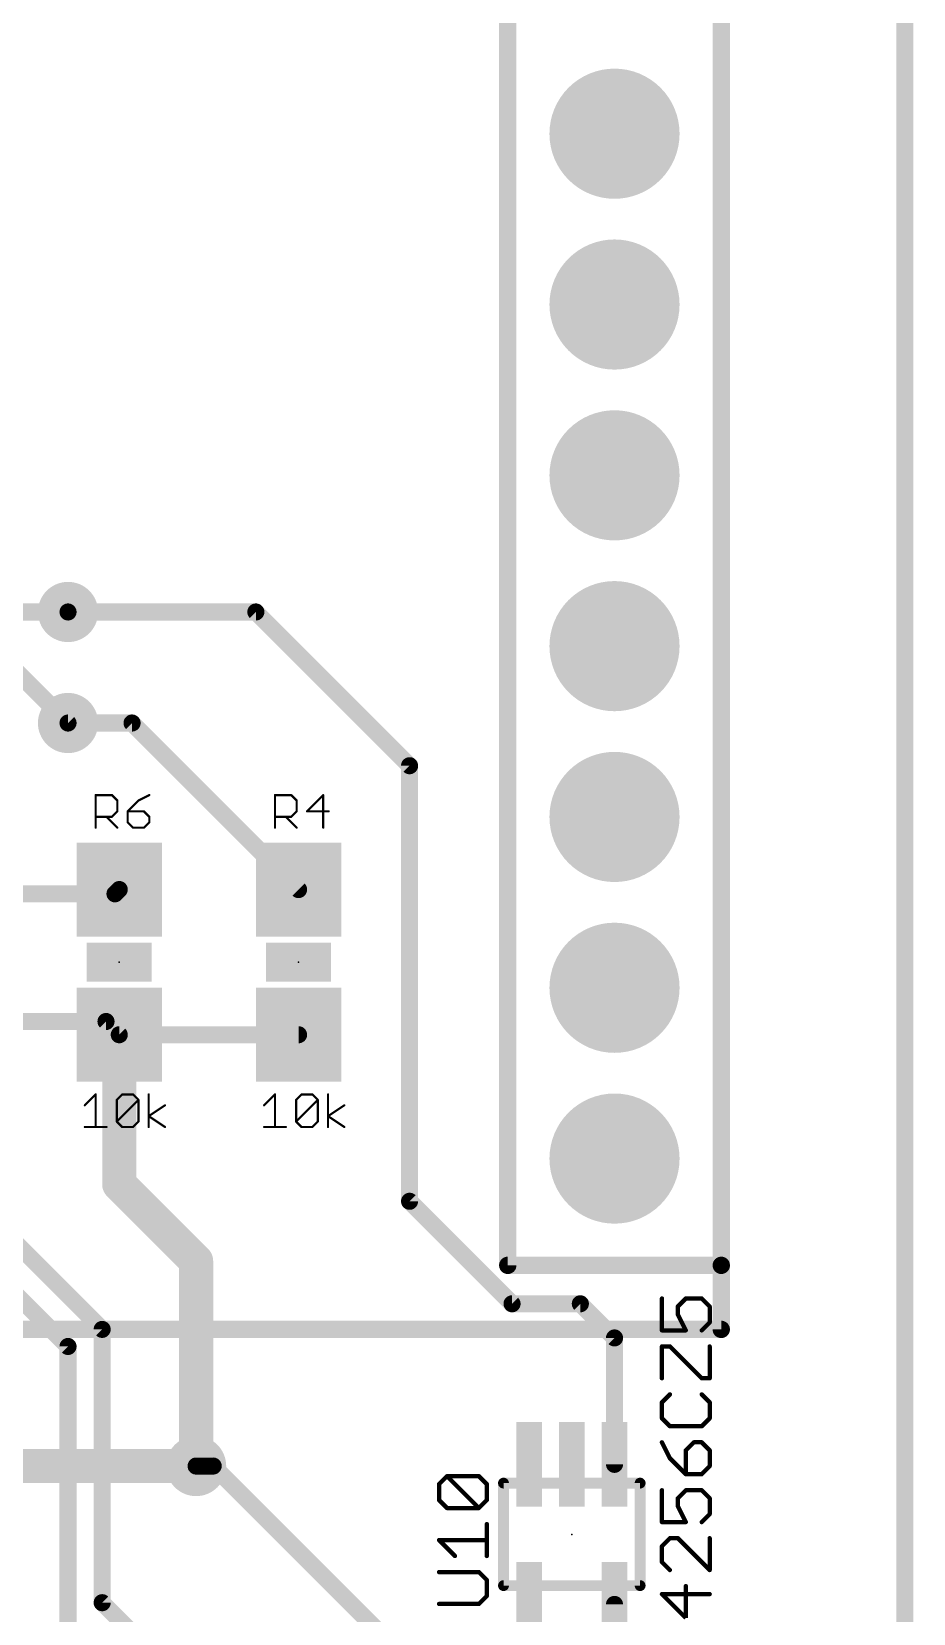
# Model space of a CAD drawing. Extents: x -0.4 to 70.1, y -0.1 to 70.1.
# Drawn here: x 59.77 to 70.1, y 26.78 to 45.3 of the extents above; entities that cross this region are included whole.
import ezdxf

# ---------------------------------------------------------------- set-up
doc = ezdxf.new("R2010")
doc.units = 0
for name, color, linetype in [('1', 22, 'CONTINUOUS'), ('16', 175, 'CONTINUOUS'), ('17', 82, 'CONTINUOUS'), ('18', 82, 'CONTINUOUS'), ('20', 7, 'CONTINUOUS'), ('21', 253, 'CONTINUOUS'), ('23', 7, 'CONTINUOUS'), ('25', 253, 'CONTINUOUS'), ('27', 253, 'CONTINUOUS')]:
    doc.layers.add(name, color=color, linetype=linetype)

# ---------------------------------------------------------------- blocks, each defined once
blk = doc.blocks.new('RECT')
blk.add_solid([(-0.5, -0.5), (0.5, -0.5), (-0.5, 0.5), (0.5, 0.5)])
blk = doc.blocks.new('ROUNDP')
at = {"const_width": 0.5}
blk.add_lwpolyline([(0, -0.25, 1), (0, 0.25, 1), (0, -0.25)], format="xyb", dxfattribs=at)
blk = doc.blocks.new('ROUNDV')
at = {"const_width": 0.5}
blk.add_lwpolyline([(0, -0.25, 1), (0, 0.25, 1), (0, -0.25)], format="xyb", dxfattribs=at)

msp = doc.modelspace()

# ---------------------------------------------------------------- linework, layer by layer
at = {"layer": '1'}
for points, const_width in [([(70, 70), (70, 0)], 0.2), ([(60.2, 38.5), (62.4, 38.5)], 0.2), ([(62.4, 38.5), (64.2, 36.7)], 0.2), ([(60.2, 37.2), (60.95, 37.2)], 0.2), ([(60.95, 37.2), (62.9, 35.25)], 0.2), ([(64.2, 36.7), (64.2, 31.6)], 0.2), ([(59.6, 35.2), (60.75, 35.2)], 0.2), ([(60.75, 35.2), (60.8, 35.25)], 0.2), ([(58.0638, 33.705), (60.645, 33.705)], 0.2), ([(60.645, 33.705), (60.8, 33.55)], 0.2), ([(60.8, 31.8), (60.8, 33.55)], 0.4), ([(60.8, 33.55), (62.9, 33.55)], 0.2), ([(61.7, 30.9), (60.8, 31.8)], 0.4), ([(64.2, 31.6), (65.4, 30.4)], 0.2), ([(60.6, 30.1), (59.6, 31.1)], 0.2), ([(61.7, 28.5), (61.7, 30.9)], 0.4), ([(59.6, 30.5), (60.2, 29.9)], 0.2), ([(65.4, 30.4), (66.2, 30.4)], 0.2), ([(66.2, 30.4), (66.6, 30)], 0.2), ([(60.6, 26.9), (60.6, 30.1)], 0.2), ([(66.6, 30), (66.6, 28.52)], 0.2), ([(60.2, 29.9), (60.2, 26.65)], 0.2), ([(61.9, 28.5), (61.7, 28.5)], 0.2), ([(65.2, 25.2), (61.9, 28.5)], 0.2), ([(66.45, 21.05), (60.6, 26.9)], 0.2), ([(66.6, 25.55), (66.6, 26.88)], 0.2)]:
    msp.add_lwpolyline(points, dxfattribs=dict(at, const_width=const_width))
for points, const_width in [([(60.2, 38.55, 1), (60.2, 38.45)], 0.1), ([(62.4354, 38.5354, 1), (62.3646, 38.4646)], 0.1), ([(62.4, 38.45, 1), (62.4, 38.55)], 0.1), ([(60.2, 37.25, 1), (60.2, 37.15)], 0.1), ([(60.9854, 37.2354, 1), (60.9146, 37.1646)], 0.1), ([(60.95, 37.15, 1), (60.95, 37.25)], 0.1), ([(64.25, 36.7, 1), (64.15, 36.7)], 0.1), ([(64.1646, 36.6646, 1), (64.2354, 36.7354)], 0.1), ([(60.7146, 35.2354, 1), (60.7854, 35.1646)], 0.1), ([(60.75, 35.15, 1), (60.75, 35.25)], 0.1), ([(60.8354, 35.2146, 1), (60.7646, 35.2854)], 0.1), ([(62.8646, 35.2146, 1), (62.9354, 35.2854)], 0.1), ([(60.6804, 33.7404, 1), (60.6096, 33.6696)], 0.1), ([(60.645, 33.655, 1), (60.645, 33.755)], 0.1), ([(60.9, 33.55, 1), (60.7, 33.55)], 0.2), ([(60.8, 33.6, 1), (60.8, 33.5)], 0.1), ([(60.7646, 33.5146, 1), (60.8354, 33.5854)], 0.1), ([(62.9, 33.5, 1), (62.9, 33.6)], 0.1), ([(60.8707, 31.8707, 1), (60.7293, 31.7293)], 0.2), ([(60.7, 31.8, 1), (60.9, 31.8)], 0.2), ([(64.2354, 31.6354, 1), (64.1646, 31.5646)], 0.1), ([(64.15, 31.6, 1), (64.25, 31.6)], 0.1), ([(61.8, 30.9, 1), (61.6, 30.9)], 0.2), ([(61.6293, 30.8293, 1), (61.7707, 30.9707)], 0.2), ([(65.4, 30.45, 1), (65.4, 30.35)], 0.1), ([(65.3646, 30.3646, 1), (65.4354, 30.4354)], 0.1), ([(66.2354, 30.4354, 1), (66.1646, 30.3646)], 0.1), ([(66.2, 30.35, 1), (66.2, 30.45)], 0.1), ([(60.65, 30.1, 1), (60.55, 30.1)], 0.1), ([(60.5646, 30.0646, 1), (60.6354, 30.1354)], 0.1), ([(66.65, 30, 1), (66.55, 30)], 0.1), ([(66.5646, 29.9646, 1), (66.6354, 30.0354)], 0.1), ([(60.25, 29.9, 1), (60.15, 29.9)], 0.1), ([(60.1646, 29.8646, 1), (60.2354, 29.9354)], 0.1), ([(61.6, 28.5, 1), (61.8, 28.5)], 0.2), ([(61.7, 28.55, 1), (61.7, 28.45)], 0.1), ([(61.9354, 28.5354, 1), (61.8646, 28.4646)], 0.1), ([(61.9, 28.45, 1), (61.9, 28.55)], 0.1), ([(66.55, 28.52, 1), (66.65, 28.52)], 0.1), ([(60.6354, 26.9354, 1), (60.5646, 26.8646)], 0.1), ([(60.55, 26.9, 1), (60.65, 26.9)], 0.1), ([(66.65, 26.88, 1), (66.55, 26.88)], 0.1)]:
    msp.add_lwpolyline(points, format="xyb", dxfattribs=dict(at, const_width=const_width))
at = {"layer": '16'}
for points, const_width in [([(70, 70), (70, 0)], 0.2), ([(51.3, 38.5), (60.2, 38.5)], 0.2), ([(59.3, 38.1), (60.2, 37.2)], 0.2), ([(59.2, 28.5), (61.7, 28.5)], 0.4)]:
    msp.add_lwpolyline(points, dxfattribs=dict(at, const_width=const_width))
for points, const_width in [([(60.2, 38.45, 1), (60.2, 38.55)], 0.1), ([(60.1646, 37.1646, 1), (60.2354, 37.2354)], 0.1), ([(61.7, 28.4, 1), (61.7, 28.6)], 0.2)]:
    msp.add_lwpolyline(points, format="xyb", dxfattribs=dict(at, const_width=const_width))
at = {"layer": '20', "const_width": 0.2}
msp.add_lwpolyline([(70, 0), (70, 70)], dxfattribs=at)
at = {"layer": '21'}
for points, const_width in [([(65.35, 51.35), (65.35, 30.85)], 0.2032), ([(67.85, 51.35), (67.85, 30.85)], 0.2032), ([(67.85, 30.85), (65.35, 30.85)], 0.2032), ([(67.85, 30.85), (67.85, 30.1)], 0.2032), ([(43.35, 30.1), (67.85, 30.1)], 0.2032), ([(66.9, 28.3), (65.3, 28.3)], 0.127), ([(65.3, 28.3), (65.3, 27.1)], 0.127), ([(66.9, 27.1), (66.9, 28.3)], 0.127), ([(65.3, 27.1), (66.9, 27.1)], 0.127)]:
    msp.add_lwpolyline(points, dxfattribs=dict(at, const_width=const_width))
for points, const_width in [([(65.35, 30.9008, 1), (65.35, 30.7992)], 0.1016), ([(67.9008, 30.85, 1), (67.7992, 30.85)], 0.1016), ([(67.85, 30.7992, 1), (67.85, 30.9008)], 0.1016), ([(65.2992, 30.85, 1), (65.4008, 30.85)], 0.1016), ([(67.7992, 30.85, 1), (67.9008, 30.85)], 0.1016), ([(67.85, 30.0492, 1), (67.85, 30.1508)], 0.1016), ([(67.7992, 30.1, 1), (67.9008, 30.1)], 0.1016), ([(65.3317, 28.3, 1), (65.2682, 28.3)], 0.0635), ([(65.3, 28.3317, 1), (65.3, 28.2683)], 0.0635), ([(66.9318, 28.3, 1), (66.8683, 28.3)], 0.0635), ([(66.9, 28.2683, 1), (66.9, 28.3317)], 0.0635), ([(65.2682, 27.1, 1), (65.3317, 27.1)], 0.0635), ([(65.3, 27.1318, 1), (65.3, 27.0683)], 0.0635), ([(66.8683, 27.1, 1), (66.9318, 27.1)], 0.0635), ([(66.9, 27.0683, 1), (66.9, 27.1318)], 0.0635)]:
    msp.add_lwpolyline(points, format="xyb", dxfattribs=dict(at, const_width=const_width))
at = {"layer": '23'}
for p in [(60.8, 34.4), (62.9, 34.4), (66.1, 27.7)]:
    msp.add_point(p, dxfattribs=at)
at = {"layer": '25'}
for points, const_width in [([(60.5237, 35.9747), (60.5237, 36.356)], 0.0254), ([(60.5237, 36.356), (60.7144, 36.356)], 0.0254), ([(60.7144, 36.356), (60.7779, 36.2925)], 0.0254), ([(60.7779, 36.2925), (60.7779, 36.1654)], 0.0254), ([(61.025, 36.2925), (60.8979, 36.1654)], 0.0254), ([(61.1521, 36.356), (61.025, 36.2925)], 0.0254), ([(62.6237, 35.9747), (62.6237, 36.356)], 0.0254), ([(62.6237, 36.356), (62.8144, 36.356)], 0.0254), ([(62.8144, 36.356), (62.8779, 36.2925)], 0.0254), ([(62.8779, 36.2925), (62.8779, 36.1654)], 0.0254), ([(63.1886, 36.356), (62.9979, 36.1654)], 0.0254), ([(63.1886, 35.9747), (63.1886, 36.356)], 0.0254), ([(60.7144, 36.1018), (60.5237, 36.1018)], 0.0254), ([(60.6508, 36.1018), (60.7779, 35.9747)], 0.0254), ([(60.7779, 36.1654), (60.7144, 36.1018)], 0.0254), ([(60.8979, 36.1654), (60.8979, 36.0383)], 0.0254), ([(61.0886, 36.1654), (60.8979, 36.1654)], 0.0254), ([(61.1521, 36.1018), (61.0886, 36.1654)], 0.0254), ([(61.1521, 36.0383), (61.1521, 36.1018)], 0.0254), ([(62.8144, 36.1018), (62.6237, 36.1018)], 0.0254), ([(62.7508, 36.1018), (62.8779, 35.9747)], 0.0254), ([(62.8779, 36.1654), (62.8144, 36.1018)], 0.0254), ([(62.9979, 36.1654), (63.2521, 36.1654)], 0.0254), ([(60.8979, 36.0383), (60.9615, 35.9747)], 0.0254), ([(60.9615, 35.9747), (61.0886, 35.9747)], 0.0254), ([(61.0886, 35.9747), (61.1521, 36.0383)], 0.0254), ([(64.5453, 28.2877), (64.6385, 28.3809)], 0.0508), ([(64.6385, 28.3809), (65.0114, 28.3809)], 0.0508), ([(65.0114, 28.008), (64.6385, 28.3809)], 0.0508), ([(65.0114, 28.3809), (65.1046, 28.2877)], 0.0508), ([(64.5453, 28.1012), (64.5453, 28.2877)], 0.0508), ([(65.1046, 28.2877), (65.1046, 28.1012)], 0.0508), ([(64.6385, 28.008), (64.5453, 28.1012)], 0.0508), ([(65.0114, 28.008), (64.6385, 28.008)], 0.0508), ([(65.1046, 28.1012), (65.0114, 28.008)], 0.0508), ([(65.1046, 27.4467), (65.1046, 27.8196)], 0.0508), ([(64.7318, 27.4467), (64.5453, 27.6331)], 0.0508), ([(64.5453, 27.6331), (65.1046, 27.6331)], 0.0508), ([(65.0114, 27.2583), (64.5453, 27.2583)], 0.0508), ([(65.1046, 27.165), (65.0114, 27.2583)], 0.0508), ([(65.1046, 26.9786), (65.1046, 27.165)], 0.0508), ([(64.5453, 26.8854), (65.0114, 26.8854)], 0.0508), ([(65.0114, 26.8854), (65.1046, 26.9786)], 0.0508)]:
    msp.add_lwpolyline(points, dxfattribs=dict(at, const_width=const_width))
for points, const_width in [([(60.5237, 36.3624, 1), (60.5237, 36.3497)], 0.0127), ([(60.5301, 36.356, 1), (60.5174, 36.356)], 0.0127), ([(60.7189, 36.3605, 1), (60.7099, 36.3515)], 0.0127), ([(60.7144, 36.3497, 1), (60.7144, 36.3624)], 0.0127), ([(60.7843, 36.2925, 1), (60.7716, 36.2925)], 0.0127), ([(60.7734, 36.288, 1), (60.7824, 36.297)], 0.0127), ([(61.0222, 36.2981, 1), (61.0279, 36.2868)], 0.0127), ([(61.0295, 36.288, 1), (61.0205, 36.297)], 0.0127), ([(61.155, 36.3503, 1), (61.1493, 36.3617)], 0.0127), ([(62.6237, 36.3624, 1), (62.6237, 36.3497)], 0.0127), ([(62.63, 36.356, 1), (62.6174, 36.356)], 0.0127), ([(62.8189, 36.3605, 1), (62.8099, 36.3515)], 0.0127), ([(62.8144, 36.3497, 1), (62.8144, 36.3624)], 0.0127), ([(62.8843, 36.2925, 1), (62.8716, 36.2925)], 0.0127), ([(62.8734, 36.288, 1), (62.8824, 36.297)], 0.0127), ([(63.1949, 36.356, 1), (63.1822, 36.356)], 0.0127), ([(63.1931, 36.3515, 1), (63.1841, 36.3605)], 0.0127), ([(60.5237, 36.1082, 1), (60.5237, 36.0955)], 0.0127), ([(60.6553, 36.1063, 1), (60.6463, 36.0973)], 0.0127), ([(60.7144, 36.0955, 1), (60.7144, 36.1082)], 0.0127), ([(60.7716, 36.1654, 1), (60.7843, 36.1654)], 0.0127), ([(60.7824, 36.1609, 1), (60.7734, 36.1699)], 0.0127), ([(60.9043, 36.1654, 1), (60.8916, 36.1654)], 0.0127), ([(60.8979, 36.1717, 1), (60.8979, 36.159)], 0.0127), ([(60.8934, 36.1699, 1), (60.9024, 36.1609)], 0.0127), ([(61.0931, 36.1699, 1), (61.0841, 36.1609)], 0.0127), ([(61.0886, 36.159, 1), (61.0886, 36.1717)], 0.0127), ([(61.1585, 36.1018, 1), (61.1458, 36.1018)], 0.0127), ([(62.6237, 36.1082, 1), (62.6237, 36.0955)], 0.0127), ([(62.7553, 36.1063, 1), (62.7463, 36.0973)], 0.0127), ([(62.8144, 36.0955, 1), (62.8144, 36.1082)], 0.0127), ([(62.8716, 36.1654, 1), (62.8843, 36.1654)], 0.0127), ([(62.8824, 36.1609, 1), (62.8734, 36.1699)], 0.0127), ([(62.9979, 36.1717, 1), (62.9979, 36.159)], 0.0127), ([(62.9934, 36.1699, 1), (63.0024, 36.1609)], 0.0127), ([(63.2521, 36.159, 1), (63.2521, 36.1717)], 0.0127), ([(60.5174, 35.9747, 1), (60.5301, 35.9747)], 0.0127), ([(60.7099, 36.1063, 1), (60.7189, 36.0973)], 0.0127), ([(60.7734, 35.9702, 1), (60.7824, 35.9792)], 0.0127), ([(60.9024, 36.0427, 1), (60.8934, 36.0338)], 0.0127), ([(60.8916, 36.0383, 1), (60.9043, 36.0383)], 0.0127), ([(60.9615, 35.981, 1), (60.9615, 35.9684)], 0.0127), ([(60.957, 35.9702, 1), (60.9659, 35.9792)], 0.0127), ([(61.0841, 35.9792, 1), (61.0931, 35.9702)], 0.0127), ([(61.0886, 35.9684, 1), (61.0886, 35.981)], 0.0127), ([(61.1458, 36.0383, 1), (61.1585, 36.0383)], 0.0127), ([(61.1476, 36.0973, 1), (61.1566, 36.1063)], 0.0127), ([(61.1566, 36.0338, 1), (61.1476, 36.0427)], 0.0127), ([(62.6174, 35.9747, 1), (62.63, 35.9747)], 0.0127), ([(62.8099, 36.1063, 1), (62.8189, 36.0973)], 0.0127), ([(62.8734, 35.9702, 1), (62.8824, 35.9792)], 0.0127), ([(63.1822, 35.9747, 1), (63.1949, 35.9747)], 0.0127), ([(64.6385, 28.3936, 1), (64.6385, 28.3682)], 0.0254), ([(64.6475, 28.3898, 1), (64.6296, 28.3719)], 0.0254), ([(64.6475, 28.3719, 1), (64.6296, 28.3898)], 0.0254), ([(65.0204, 28.3898, 1), (65.0024, 28.3719)], 0.0254), ([(65.0114, 28.3682, 1), (65.0114, 28.3936)], 0.0254), ([(64.558, 28.2877, 1), (64.5326, 28.2877)], 0.0254), ([(64.5363, 28.2966, 1), (64.5543, 28.2787)], 0.0254), ([(65.1173, 28.2877, 1), (65.0919, 28.2877)], 0.0254), ([(65.0956, 28.2787, 1), (65.1136, 28.2966)], 0.0254), ([(64.5543, 28.1102, 1), (64.5363, 28.0923)], 0.0254), ([(64.5326, 28.1012, 1), (64.558, 28.1012)], 0.0254), ([(64.6385, 28.0207, 1), (64.6385, 27.9953)], 0.0254), ([(64.6296, 27.999, 1), (64.6475, 28.017)], 0.0254), ([(65.0024, 28.017, 1), (65.0204, 27.999)], 0.0254), ([(65.0024, 27.999, 1), (65.0204, 28.017)], 0.0254), ([(65.0114, 27.9953, 1), (65.0114, 28.0207)], 0.0254), ([(65.0919, 28.1012, 1), (65.1173, 28.1012)], 0.0254), ([(65.1136, 28.0923, 1), (65.0956, 28.1102)], 0.0254), ([(65.1173, 27.8196, 1), (65.0919, 27.8196)], 0.0254), ([(64.5543, 27.6421, 1), (64.5363, 27.6242)], 0.0254), ([(64.5453, 27.6458, 1), (64.5453, 27.6204)], 0.0254), ([(65.1046, 27.6204, 1), (65.1046, 27.6458)], 0.0254), ([(64.7228, 27.4377, 1), (64.7407, 27.4557)], 0.0254), ([(65.0919, 27.4467, 1), (65.1173, 27.4467)], 0.0254), ([(64.5453, 27.2709, 1), (64.5453, 27.2456)], 0.0254), ([(65.0204, 27.2672, 1), (65.0024, 27.2493)], 0.0254), ([(65.0114, 27.2456, 1), (65.0114, 27.2709)], 0.0254), ([(65.1173, 27.165, 1), (65.0919, 27.165)], 0.0254), ([(65.0956, 27.1561, 1), (65.1136, 27.174)], 0.0254), ([(64.5453, 26.8981, 1), (64.5453, 26.8727)], 0.0254), ([(65.0024, 26.8944, 1), (65.0204, 26.8764)], 0.0254), ([(65.0114, 26.8727, 1), (65.0114, 26.8981)], 0.0254), ([(65.0919, 26.9786, 1), (65.1173, 26.9786)], 0.0254), ([(65.1136, 26.9696, 1), (65.0956, 26.9876)], 0.0254)]:
    msp.add_lwpolyline(points, format="xyb", dxfattribs=dict(at, const_width=const_width))
at = {"layer": '27'}
for points, const_width in [([(60.3967, 32.7239), (60.5238, 32.851)], 0.0254), ([(60.5238, 32.851), (60.5238, 32.4697)], 0.0254), ([(60.7709, 32.7875), (60.8345, 32.851)], 0.0254), ([(60.7709, 32.5333), (60.7709, 32.7875)], 0.0254), ([(60.7709, 32.5333), (61.0251, 32.7875)], 0.0254), ([(60.8345, 32.851), (60.9616, 32.851)], 0.0254), ([(60.9616, 32.851), (61.0251, 32.7875)], 0.0254), ([(61.0251, 32.7875), (61.0251, 32.5333)], 0.0254), ([(61.1451, 32.4697), (61.1451, 32.851)], 0.0254), ([(62.4967, 32.7239), (62.6238, 32.851)], 0.0254), ([(62.6238, 32.851), (62.6238, 32.4697)], 0.0254), ([(62.8709, 32.7875), (62.9345, 32.851)], 0.0254), ([(62.8709, 32.5333), (62.8709, 32.7875)], 0.0254), ([(62.8709, 32.5333), (63.1251, 32.7875)], 0.0254), ([(62.9345, 32.851), (63.0616, 32.851)], 0.0254), ([(63.0616, 32.851), (63.1251, 32.7875)], 0.0254), ([(63.1251, 32.7875), (63.1251, 32.5333)], 0.0254), ([(63.2451, 32.4697), (63.2451, 32.851)], 0.0254), ([(61.1451, 32.5968), (61.3358, 32.7239)], 0.0254), ([(61.3358, 32.4697), (61.1451, 32.5968)], 0.0254), ([(63.2451, 32.5968), (63.4358, 32.7239)], 0.0254), ([(63.4358, 32.4697), (63.2451, 32.5968)], 0.0254), ([(60.3967, 32.4697), (60.6509, 32.4697)], 0.0254), ([(60.8345, 32.4697), (60.7709, 32.5333)], 0.0254), ([(60.9616, 32.4697), (60.8345, 32.4697)], 0.0254), ([(61.0251, 32.5333), (60.9616, 32.4697)], 0.0254), ([(62.4967, 32.4697), (62.7509, 32.4697)], 0.0254), ([(62.9345, 32.4697), (62.8709, 32.5333)], 0.0254), ([(63.0616, 32.4697), (62.9345, 32.4697)], 0.0254), ([(63.1251, 32.5333), (63.0616, 32.4697)], 0.0254), ([(67.1553, 30.4616), (67.1553, 30.0888)], 0.0508), ([(67.3418, 30.3684), (67.435, 30.4616)], 0.0508), ([(67.3418, 30.2752), (67.3418, 30.3684)], 0.0508), ([(67.435, 30.4616), (67.6214, 30.4616)], 0.0508), ([(67.6214, 30.4616), (67.7146, 30.3684)], 0.0508), ([(67.7146, 30.3684), (67.7146, 30.182)], 0.0508), ([(67.435, 30.0888), (67.3418, 30.2752)], 0.0508), ([(67.7146, 30.182), (67.6214, 30.0888)], 0.0508), ([(67.1553, 30.0888), (67.435, 30.0888)], 0.0508), ([(67.1553, 29.5275), (67.1553, 29.9003)], 0.0508), ([(67.1553, 29.9003), (67.2485, 29.9003)], 0.0508), ([(67.2485, 29.9003), (67.6214, 29.5275)], 0.0508), ([(67.7146, 29.5275), (67.7146, 29.9003)], 0.0508), ([(67.6214, 29.5275), (67.7146, 29.5275)], 0.0508), ([(67.2485, 29.339), (67.1553, 29.2458)], 0.0508), ([(67.1553, 29.2458), (67.1553, 29.0594)], 0.0508), ([(67.7146, 29.2458), (67.6214, 29.339)], 0.0508), ([(67.7146, 29.0594), (67.7146, 29.2458)], 0.0508), ([(67.1553, 29.0594), (67.2485, 28.9662)], 0.0508), ([(67.6214, 28.9662), (67.7146, 29.0594)], 0.0508), ([(67.2485, 28.9662), (67.6214, 28.9662)], 0.0508), ([(67.1553, 28.7777), (67.2485, 28.5913)], 0.0508), ([(67.5282, 28.7777), (67.435, 28.6845)], 0.0508), ([(67.435, 28.6845), (67.435, 28.4048)], 0.0508), ([(67.6214, 28.7777), (67.5282, 28.7777)], 0.0508), ([(67.7146, 28.6845), (67.6214, 28.7777)], 0.0508), ([(67.7146, 28.4981), (67.7146, 28.6845)], 0.0508), ([(67.2485, 28.5913), (67.435, 28.4048)], 0.0508), ([(67.6214, 28.4048), (67.7146, 28.4981)], 0.0508), ([(67.435, 28.4048), (67.6214, 28.4048)], 0.0508), ([(67.1553, 28.2164), (67.1553, 27.8435)], 0.0508), ([(67.3418, 28.1232), (67.435, 28.2164)], 0.0508), ([(67.435, 28.2164), (67.6214, 28.2164)], 0.0508), ([(67.6214, 28.2164), (67.7146, 28.1232)], 0.0508), ([(67.3418, 28.03), (67.3418, 28.1232)], 0.0508), ([(67.435, 27.8435), (67.3418, 28.03)], 0.0508), ([(67.7146, 28.1232), (67.7146, 27.9367)], 0.0508), ([(67.1553, 27.8435), (67.435, 27.8435)], 0.0508), ([(67.7146, 27.9367), (67.6214, 27.8435)], 0.0508), ([(67.2485, 27.6551), (67.1553, 27.5619)], 0.0508), ([(67.3418, 27.6551), (67.2485, 27.6551)], 0.0508), ([(67.7146, 27.2822), (67.3418, 27.6551)], 0.0508), ([(67.7146, 27.6551), (67.7146, 27.2822)], 0.0508), ([(67.1553, 27.5619), (67.1553, 27.3754)], 0.0508), ([(67.1553, 27.3754), (67.2485, 27.2822)], 0.0508), ([(67.435, 26.7209), (67.435, 27.0938)], 0.0508), ([(67.7146, 27.0006), (67.1553, 27.0006)], 0.0508), ([(67.1553, 27.0006), (67.435, 26.7209)], 0.0508)]:
    msp.add_lwpolyline(points, dxfattribs=dict(at, const_width=const_width))
for points, const_width in [([(60.5302, 32.851, 1), (60.5175, 32.851)], 0.0127), ([(60.5283, 32.8465, 1), (60.5193, 32.8555)], 0.0127), ([(60.7664, 32.792, 1), (60.7754, 32.783)], 0.0127), ([(60.7773, 32.7875, 1), (60.7646, 32.7875)], 0.0127), ([(60.8345, 32.8574, 1), (60.8345, 32.8447)], 0.0127), ([(60.8389, 32.8465, 1), (60.83, 32.8555)], 0.0127), ([(60.9661, 32.8555, 1), (60.9571, 32.8465)], 0.0127), ([(60.9616, 32.8447, 1), (60.9616, 32.8574)], 0.0127), ([(61.0315, 32.7875, 1), (61.0188, 32.7875)], 0.0127), ([(61.0296, 32.783, 1), (61.0206, 32.792)], 0.0127), ([(61.0206, 32.783, 1), (61.0296, 32.792)], 0.0127), ([(61.1515, 32.851, 1), (61.1388, 32.851)], 0.0127), ([(62.6302, 32.851, 1), (62.6175, 32.851)], 0.0127), ([(62.6283, 32.8465, 1), (62.6193, 32.8555)], 0.0127), ([(62.8664, 32.792, 1), (62.8754, 32.783)], 0.0127), ([(62.8773, 32.7875, 1), (62.8646, 32.7875)], 0.0127), ([(62.9345, 32.8574, 1), (62.9345, 32.8447)], 0.0127), ([(62.9389, 32.8465, 1), (62.93, 32.8555)], 0.0127), ([(63.0661, 32.8555, 1), (63.0571, 32.8465)], 0.0127), ([(63.0616, 32.8447, 1), (63.0616, 32.8574)], 0.0127), ([(63.1315, 32.7875, 1), (63.1188, 32.7875)], 0.0127), ([(63.1296, 32.783, 1), (63.1206, 32.792)], 0.0127), ([(63.1206, 32.783, 1), (63.1296, 32.792)], 0.0127), ([(63.2515, 32.851, 1), (63.2388, 32.851)], 0.0127), ([(60.3922, 32.7284, 1), (60.4012, 32.7194)], 0.0127), ([(61.1486, 32.6021, 1), (61.1416, 32.5915)], 0.0127), ([(61.1416, 32.6021, 1), (61.1486, 32.5915)], 0.0127), ([(61.3393, 32.7186, 1), (61.3323, 32.7292)], 0.0127), ([(62.4922, 32.7284, 1), (62.5012, 32.7194)], 0.0127), ([(63.2486, 32.6021, 1), (63.2416, 32.5915)], 0.0127), ([(63.2416, 32.6021, 1), (63.2486, 32.5915)], 0.0127), ([(63.4393, 32.7186, 1), (63.4323, 32.7292)], 0.0127), ([(60.3967, 32.4761, 1), (60.3967, 32.4634)], 0.0127), ([(60.5175, 32.4697, 1), (60.5302, 32.4697)], 0.0127), ([(60.6509, 32.4634, 1), (60.6509, 32.4761)], 0.0127), ([(60.7754, 32.5377, 1), (60.7664, 32.5288)], 0.0127), ([(60.7664, 32.5377, 1), (60.7754, 32.5288)], 0.0127), ([(60.7646, 32.5333, 1), (60.7773, 32.5333)], 0.0127), ([(60.8345, 32.4761, 1), (60.8345, 32.4634)], 0.0127), ([(60.83, 32.4652, 1), (60.8389, 32.4742)], 0.0127), ([(60.9571, 32.4742, 1), (60.9661, 32.4652)], 0.0127), ([(60.9616, 32.4634, 1), (60.9616, 32.4761)], 0.0127), ([(61.0188, 32.5333, 1), (61.0315, 32.5333)], 0.0127), ([(61.0296, 32.5288, 1), (61.0206, 32.5377)], 0.0127), ([(61.1388, 32.4697, 1), (61.1515, 32.4697)], 0.0127), ([(61.3323, 32.4644, 1), (61.3393, 32.475)], 0.0127), ([(62.4967, 32.4761, 1), (62.4967, 32.4634)], 0.0127), ([(62.6175, 32.4697, 1), (62.6302, 32.4697)], 0.0127), ([(62.7509, 32.4634, 1), (62.7509, 32.4761)], 0.0127), ([(62.8754, 32.5377, 1), (62.8664, 32.5288)], 0.0127), ([(62.8664, 32.5377, 1), (62.8754, 32.5288)], 0.0127), ([(62.8646, 32.5333, 1), (62.8773, 32.5333)], 0.0127), ([(62.9345, 32.4761, 1), (62.9345, 32.4634)], 0.0127), ([(62.93, 32.4652, 1), (62.9389, 32.4742)], 0.0127), ([(63.0571, 32.4742, 1), (63.0661, 32.4652)], 0.0127), ([(63.0616, 32.4634, 1), (63.0616, 32.4761)], 0.0127), ([(63.1188, 32.5333, 1), (63.1315, 32.5333)], 0.0127), ([(63.1296, 32.5288, 1), (63.1206, 32.5377)], 0.0127), ([(63.2388, 32.4697, 1), (63.2515, 32.4697)], 0.0127), ([(63.4323, 32.4644, 1), (63.4393, 32.475)], 0.0127), ([(67.168, 30.4616, 1), (67.1426, 30.4616)], 0.0254), ([(67.3544, 30.3684, 1), (67.3291, 30.3684)], 0.0254), ([(67.3328, 30.3774, 1), (67.3507, 30.3594)], 0.0254), ([(67.435, 30.4743, 1), (67.435, 30.4489)], 0.0254), ([(67.4439, 30.4526, 1), (67.426, 30.4706)], 0.0254), ([(67.6304, 30.4706, 1), (67.6124, 30.4526)], 0.0254), ([(67.6214, 30.4489, 1), (67.6214, 30.4743)], 0.0254), ([(67.7273, 30.3684, 1), (67.7019, 30.3684)], 0.0254), ([(67.7056, 30.3594, 1), (67.7236, 30.3774)], 0.0254), ([(67.3531, 30.2809, 1), (67.3304, 30.2695)], 0.0254), ([(67.3291, 30.2752, 1), (67.3544, 30.2752)], 0.0254), ([(67.7019, 30.182, 1), (67.7273, 30.182)], 0.0254), ([(67.7236, 30.173, 1), (67.7056, 30.191)], 0.0254), ([(67.1553, 30.1015, 1), (67.1553, 30.0761)], 0.0254), ([(67.1426, 30.0888, 1), (67.168, 30.0888)], 0.0254), ([(67.4236, 30.0831, 1), (67.4463, 30.0945)], 0.0254), ([(67.435, 30.0761, 1), (67.435, 30.1015)], 0.0254), ([(67.6124, 30.0978, 1), (67.6304, 30.0798)], 0.0254), ([(67.168, 29.9003, 1), (67.1426, 29.9003)], 0.0254), ([(67.1553, 29.913, 1), (67.1553, 29.8876)], 0.0254), ([(67.2575, 29.9093, 1), (67.2396, 29.8913)], 0.0254), ([(67.2485, 29.8876, 1), (67.2485, 29.913)], 0.0254), ([(67.7273, 29.9003, 1), (67.7019, 29.9003)], 0.0254), ([(67.1426, 29.5275, 1), (67.168, 29.5275)], 0.0254), ([(67.6214, 29.5402, 1), (67.6214, 29.5148)], 0.0254), ([(67.6124, 29.5185, 1), (67.6304, 29.5364)], 0.0254), ([(67.7019, 29.5275, 1), (67.7273, 29.5275)], 0.0254), ([(67.7146, 29.5148, 1), (67.7146, 29.5402)], 0.0254), ([(67.168, 29.2458, 1), (67.1426, 29.2458)], 0.0254), ([(67.1463, 29.2548, 1), (67.1643, 29.2368)], 0.0254), ([(67.2575, 29.33, 1), (67.2396, 29.348)], 0.0254), ([(67.6304, 29.348, 1), (67.6124, 29.33)], 0.0254), ([(67.7273, 29.2458, 1), (67.7019, 29.2458)], 0.0254), ([(67.7056, 29.2368, 1), (67.7236, 29.2548)], 0.0254), ([(67.1643, 29.0683, 1), (67.1463, 29.0504)], 0.0254), ([(67.7236, 29.0504, 1), (67.7056, 29.0683)], 0.0254), ([(67.1426, 29.0594, 1), (67.168, 29.0594)], 0.0254), ([(67.2485, 28.9789, 1), (67.2485, 28.9535)], 0.0254), ([(67.2396, 28.9572, 1), (67.2575, 28.9751)], 0.0254), ([(67.6124, 28.9751, 1), (67.6304, 28.9572)], 0.0254), ([(67.6214, 28.9535, 1), (67.6214, 28.9789)], 0.0254), ([(67.7019, 29.0594, 1), (67.7273, 29.0594)], 0.0254), ([(67.1667, 28.7834, 1), (67.144, 28.772)], 0.0254), ([(67.4477, 28.6845, 1), (67.4223, 28.6845)], 0.0254), ([(67.5282, 28.7904, 1), (67.5282, 28.765)], 0.0254), ([(67.5372, 28.7687, 1), (67.5192, 28.7867)], 0.0254), ([(67.6304, 28.7867, 1), (67.6124, 28.7687)], 0.0254), ([(67.6214, 28.765, 1), (67.6214, 28.7904)], 0.0254), ([(67.7273, 28.6845, 1), (67.7019, 28.6845)], 0.0254), ([(67.2575, 28.6002, 1), (67.2396, 28.5823)], 0.0254), ([(67.2372, 28.5856, 1), (67.2599, 28.5969)], 0.0254), ([(67.426, 28.6935, 1), (67.4439, 28.6755)], 0.0254), ([(67.7056, 28.6755, 1), (67.7236, 28.6935)], 0.0254), ([(67.7236, 28.4891, 1), (67.7056, 28.507)], 0.0254), ([(67.435, 28.4175, 1), (67.435, 28.3921)], 0.0254), ([(67.4223, 28.4048, 1), (67.4477, 28.4048)], 0.0254), ([(67.426, 28.3959, 1), (67.4439, 28.4138)], 0.0254), ([(67.6124, 28.4138, 1), (67.6304, 28.3959)], 0.0254), ([(67.6214, 28.3921, 1), (67.6214, 28.4175)], 0.0254), ([(67.7019, 28.4981, 1), (67.7273, 28.4981)], 0.0254), ([(67.168, 28.2164, 1), (67.1426, 28.2164)], 0.0254), ([(67.435, 28.2291, 1), (67.435, 28.2037)], 0.0254), ([(67.4439, 28.2074, 1), (67.426, 28.2254)], 0.0254), ([(67.6304, 28.2254, 1), (67.6124, 28.2074)], 0.0254), ([(67.6214, 28.2037, 1), (67.6214, 28.2291)], 0.0254), ([(67.3544, 28.1232, 1), (67.3291, 28.1232)], 0.0254), ([(67.3328, 28.1322, 1), (67.3507, 28.1142)], 0.0254), ([(67.3531, 28.0356, 1), (67.3304, 28.0243)], 0.0254), ([(67.3291, 28.03, 1), (67.3544, 28.03)], 0.0254), ([(67.7273, 28.1232, 1), (67.7019, 28.1232)], 0.0254), ([(67.7056, 28.1142, 1), (67.7236, 28.1322)], 0.0254), ([(67.1553, 27.8562, 1), (67.1553, 27.8308)], 0.0254), ([(67.1426, 27.8435, 1), (67.168, 27.8435)], 0.0254), ([(67.4236, 27.8379, 1), (67.4463, 27.8492)], 0.0254), ([(67.435, 27.8308, 1), (67.435, 27.8562)], 0.0254), ([(67.6124, 27.8525, 1), (67.6304, 27.8346)], 0.0254), ([(67.7019, 27.9367, 1), (67.7273, 27.9367)], 0.0254), ([(67.7236, 27.9278, 1), (67.7056, 27.9457)], 0.0254), ([(67.2485, 27.6678, 1), (67.2485, 27.6424)], 0.0254), ([(67.2575, 27.6461, 1), (67.2396, 27.6641)], 0.0254), ([(67.3507, 27.6641, 1), (67.3328, 27.6461)], 0.0254), ([(67.3418, 27.6424, 1), (67.3418, 27.6678)], 0.0254), ([(67.7273, 27.6551, 1), (67.7019, 27.6551)], 0.0254), ([(67.168, 27.5619, 1), (67.1426, 27.5619)], 0.0254), ([(67.1463, 27.5708, 1), (67.1643, 27.5529)], 0.0254), ([(67.1643, 27.3844, 1), (67.1463, 27.3665)], 0.0254), ([(67.1426, 27.3754, 1), (67.168, 27.3754)], 0.0254), ([(67.2396, 27.2732, 1), (67.2575, 27.2912)], 0.0254), ([(67.7019, 27.2822, 1), (67.7273, 27.2822)], 0.0254), ([(67.7056, 27.2732, 1), (67.7236, 27.2912)], 0.0254), ([(67.4477, 27.0938, 1), (67.4223, 27.0938)], 0.0254), ([(67.1553, 27.0133, 1), (67.1553, 26.9879)], 0.0254), ([(67.1643, 27.0095, 1), (67.1463, 26.9916)], 0.0254), ([(67.7146, 26.9879, 1), (67.7146, 27.0133)], 0.0254)]:
    msp.add_lwpolyline(points, format="xyb", dxfattribs=dict(at, const_width=const_width))

# ---------------------------------------------------------------- block references
at = {"layer": '1', "xscale": 1.1, "rotation": 270}
for p in [(60.8, 35.25), (62.9, 35.25), (60.8, 33.55), (62.9, 33.55)]:
    msp.add_blockref('RECT', p, dxfattribs=at)
at = {"layer": '1', "xscale": 0.99, "yscale": 0.3, "rotation": 90}
for p in [(65.6, 28.52), (66.1, 28.52), (66.6, 28.52), (65.6, 26.88), (66.6, 26.88)]:
    msp.add_blockref('RECT', p, dxfattribs=at)
at = {"layer": '17', "xscale": 1.524, "yscale": 1.524}
for p in [(66.6, 44.1), (66.6, 44.1), (66.6, 42.1), (66.6, 42.1), (66.6, 40.1), (66.6, 40.1), (66.6, 38.1), (66.6, 38.1), (66.6, 36.1), (66.6, 36.1), (66.6, 34.1), (66.6, 34.1), (66.6, 32.1), (66.6, 32.1)]:
    msp.add_blockref('ROUNDP', p, dxfattribs=at)
at = {"layer": '18', "xscale": 0.7048, "yscale": 0.7048}
for p in [(60.2, 38.5), (60.2, 38.5), (60.2, 37.2), (60.2, 37.2), (61.7, 28.5), (61.7, 28.5)]:
    msp.add_blockref('ROUNDV', p, dxfattribs=at)
at = {"layer": '21', "xscale": 0.4572, "yscale": 0.762, "rotation": 270}
for p in [(60.8, 34.4), (62.9, 34.4)]:
    msp.add_blockref('RECT', p, dxfattribs=at)

doc.saveas('drawing.dxf')
